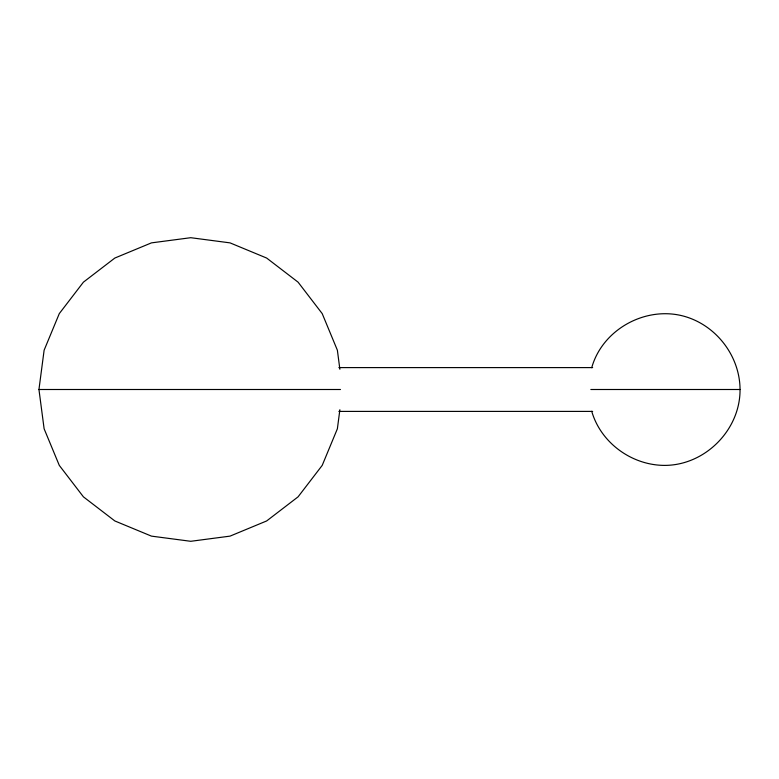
<?xml version="1.0" encoding="UTF-8"?>
<svg xmlns="http://www.w3.org/2000/svg" width="779" height="779" viewBox="0 0 779 779"><rect width="100%" height="100%" fill="white"/><g stroke="black" fill="none" stroke-linecap="round" stroke-linejoin="round"><path stroke-width="1.17" d="M339.878 409.735L337.375 428.791L322.204 465.394L298.084 496.836L266.642 520.956L230.039 536.127L190.748 541.298L151.457 536.127L114.844 520.956L83.411 496.836L59.292 465.394L44.121 428.791L38.95 389.5L44.121 350.209L59.292 313.606L83.411 282.164L114.844 258.044L151.457 242.873L190.748 237.702L230.039 242.873L266.642 258.044L298.084 282.164L322.204 313.606L337.375 350.209L339.878 369.265M591.728 367.698C602.449 329.361 645.587 305.757 683.796 316.186C716.154 325.057 739.865 355.945 740.05 389.5C740.303 430.125 704.771 465.657 664.156 465.394C631.574 465.121 600.813 442.784 591.728 411.302M338.846 367.6L592.653 367.6M38.95 389.5L340.472 389.5M590.842 389.5L740.05 389.5M338.846 411.4L592.653 411.4"/></g></svg>
